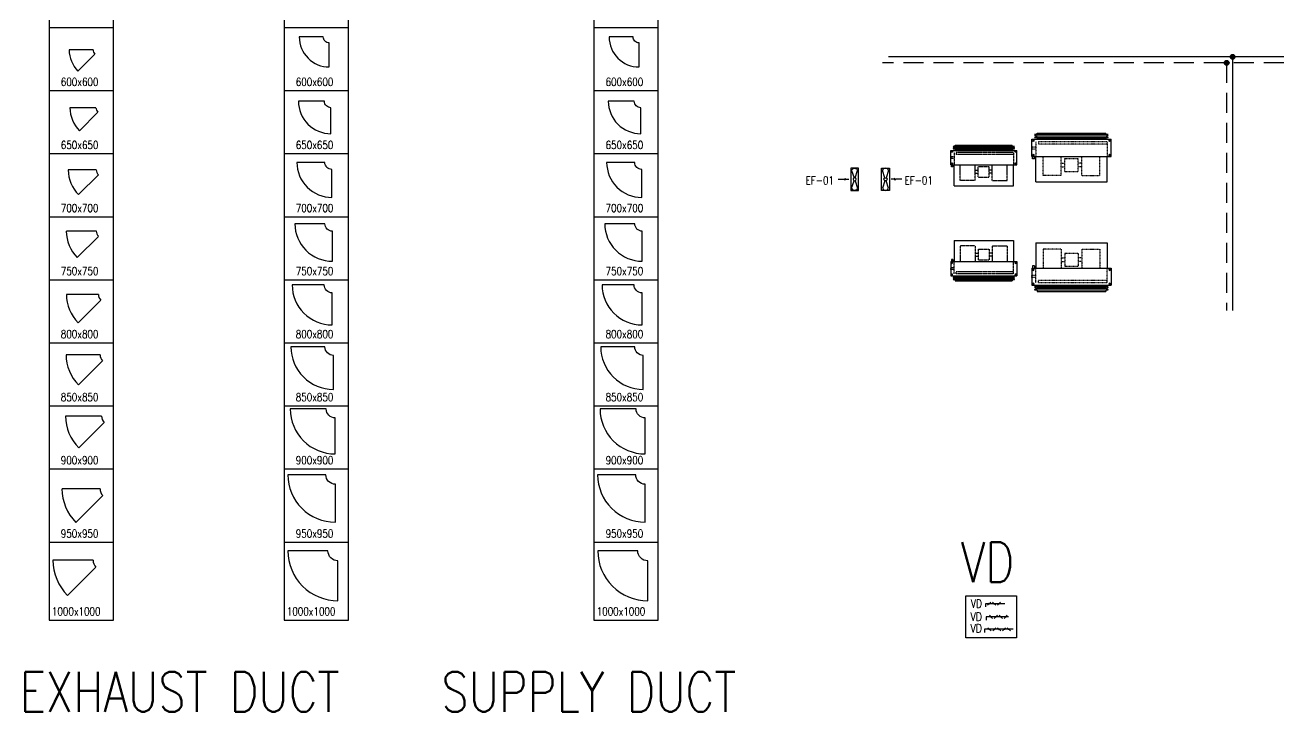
# Model space of a CAD drawing. Header units: inches. Extents: x 2774 to 36891, y -31918 to 3667.
# Drawn here: x 2774 to 34222, y -31918 to -14755 of the extents above; entities that cross this region are included whole.
import ezdxf

# ---------------------------------------------------------------- set-up
doc = ezdxf.new("R2010")
doc.units = ezdxf.units.IN
doc.header["$MEASUREMENT"] = 0
for name, pattern in [('CONTINUA', [0]), ('DASHED', [0.75, 0.5, -0.25]), ('DSH1', [0.101, 0.067, -0.034])]:
    doc.linetypes.add(name, pattern=pattern)
for name, color, linetype in [('ARNOT', 3, 'Continuous'), ('M-ANNO-SIZE', 2, 'Continuous'), ('M-ANNO-TEXS', 2, 'Continuous'), ('M-exh duct', 3, 'Continuous'), ('M-HVAC-SUPP', 4, 'Continuous'), ('M-REFG-LPIP', 82, 'Continuous'), ('M-REFG-SPIP', 82, 'DASHED'), ('M-SYMB-ARRW', 2, 'Continuous'), ('M_ARR', 2, 'Continuous'), ('MDUCT', 4, 'Continuous'), ('MEQUIP', 2, 'Continuous')]:
    doc.layers.add(name, color=color, linetype=linetype)
doc.styles.add('ROMANS', font='ROMANS.shx', dxfattribs={"width": 0.8, "height": 0.15})

# ---------------------------------------------------------------- blocks, each defined once
blk = doc.blocks.new('A$C41BB26E9')
h = blk.add_hatch(color=1)
edge = h.paths.add_edge_path()
edge.add_ellipse((-392, 0), major_axis=(-10.7, 10.7), ratio=1, start_angle=135, end_angle=225)
edge.add_line((-376, 0), (-392, 0))
edge.add_line((-392, 0), (-402, -11))
edge.add_ellipse((-392, 0), major_axis=(-10.7, 10.7), ratio=1, start_angle=90, end_angle=135)
edge = h.paths.add_edge_path()
edge.add_line((-392, 0), (-407, 0))
edge.add_ellipse((-392, 0), major_axis=(-10.7, 10.7), ratio=1, start_angle=45, end_angle=90)
edge.add_line((-402, -11), (-392, 0))
edge = h.paths.add_edge_path()
edge.add_ellipse((-392, 0), major_axis=(-10.7, 10.7), ratio=1, start_angle=270, end_angle=315)
edge.add_ellipse((-392, 0), major_axis=(-10.7, 10.7), ratio=1, start_angle=-45, end_angle=45)
edge.add_line((-407, 0), (-392, 0))
edge.add_line((-392, 0), (-381, 11))
edge = h.paths.add_edge_path()
edge.add_ellipse((-392, 0), major_axis=(-10.7, 10.7), ratio=1, start_angle=225, end_angle=270)
edge.add_line((-381, 11), (-392, 0))
edge.add_line((-392, 0), (-376, 0))
h = blk.add_hatch(color=1)
edge = h.paths.add_edge_path()
edge.add_ellipse((-270, 0), major_axis=(-10.7, 10.7), ratio=1, start_angle=135, end_angle=225)
edge.add_line((-255, 0), (-270, 0))
edge.add_line((-270, 0), (-281, -11))
edge.add_ellipse((-270, 0), major_axis=(-10.7, 10.7), ratio=1, start_angle=90, end_angle=135)
edge = h.paths.add_edge_path()
edge.add_line((-270, 0), (-285, 0))
edge.add_ellipse((-270, 0), major_axis=(-10.7, 10.7), ratio=1, start_angle=45, end_angle=90)
edge.add_line((-281, -11), (-270, 0))
edge = h.paths.add_edge_path()
edge.add_ellipse((-270, 0), major_axis=(-10.7, 10.7), ratio=1, start_angle=270, end_angle=315)
edge.add_ellipse((-270, 0), major_axis=(-10.7, 10.7), ratio=1, start_angle=-45, end_angle=45)
edge.add_line((-285, 0), (-270, 0))
edge.add_line((-270, 0), (-259, 11))
edge = h.paths.add_edge_path()
edge.add_ellipse((-270, 0), major_axis=(-10.7, 10.7), ratio=1, start_angle=225, end_angle=270)
edge.add_line((-259, 11), (-270, 0))
edge.add_line((-270, 0), (-255, 0))
h = blk.add_hatch(color=1)
edge = h.paths.add_edge_path()
edge.add_ellipse((-148, 0), major_axis=(-10.7, 10.7), ratio=1, start_angle=135, end_angle=225)
edge.add_line((-133, 0), (-148, 0))
edge.add_line((-148, 0), (-159, -11))
edge.add_ellipse((-148, 0), major_axis=(-10.7, 10.7), ratio=1, start_angle=90, end_angle=135)
edge = h.paths.add_edge_path()
edge.add_line((-148, 0), (-163, 0))
edge.add_ellipse((-148, 0), major_axis=(-10.7, 10.7), ratio=1, start_angle=45, end_angle=90)
edge.add_line((-159, -11), (-148, 0))
edge = h.paths.add_edge_path()
edge.add_ellipse((-148, 0), major_axis=(-10.7, 10.7), ratio=1, start_angle=270, end_angle=315)
edge.add_ellipse((-148, 0), major_axis=(-10.7, 10.7), ratio=1, start_angle=-45, end_angle=45)
edge.add_line((-163, 0), (-148, 0))
edge.add_line((-148, 0), (-137, 11))
edge = h.paths.add_edge_path()
edge.add_ellipse((-148, 0), major_axis=(-10.7, 10.7), ratio=1, start_angle=225, end_angle=270)
edge.add_line((-137, 11), (-148, 0))
edge.add_line((-148, 0), (-133, 0))
at = {"layer": 'ARNOT', "color": 1}
for p, q in [((0, 0), (-484, 0)), ((-484, 0), (-484, -78)), ((-431, -40), (-352, 40)), ((-230, -40), (-310, 40)), ((-108, 40), (-188, -40))]:
    blk.add_line(p, q, dxfattribs=at)
at = {"layer": 'ARNOT', "color": 1, "extrusion": (0, 0, -1)}
for centre, major_axis, start_param, end_param in [((-392, 0), (-7.13, 7.13), 3.926991, 7.068583), ((-392, 0), (-7.13, 7.13), 0.785398, 3.926991), ((-270, 0), (-7.13, 7.13), 5.497787, 8.63938), ((-270, 0), (7.13, 7.13), 0.785398, 3.926991), ((-148, 0), (-7.13, 7.13), 5.497787, 8.63938), ((-148, 0), (-7.13, 7.13), 2.356194, 5.497787)]:
    blk.add_ellipse(centre, major_axis=major_axis, ratio=1, start_param=start_param, end_param=end_param, dxfattribs=at)
blk = doc.blocks.new('A$C390C0F3E')
h = blk.add_hatch(color=1)
edge = h.paths.add_edge_path()
edge.add_ellipse((56, 0), major_axis=(-9.98, 9.98), ratio=1, start_angle=-135, end_angle=0)
edge.add_line((46, 10), (56, 0))
edge.add_line((56, 0), (70, 0))
edge = h.paths.add_edge_path()
edge.add_ellipse((56, 0), major_axis=(9.98, 9.98), ratio=1, start_angle=270, end_angle=315)
edge.add_line((70, 0), (56, 0))
edge.add_line((56, 0), (66, -10))
edge = h.paths.add_edge_path()
edge.add_line((56, 0), (42, 0))
edge.add_ellipse((56, 0), major_axis=(9.98, 9.98), ratio=1, start_angle=135, end_angle=270)
edge.add_line((66, -10), (56, 0))
edge = h.paths.add_edge_path()
edge.add_ellipse((56, 0), major_axis=(-9.98, 9.98), ratio=1, start_angle=0, end_angle=45)
edge.add_line((42, 0), (56, 0))
edge.add_line((56, 0), (46, 10))
h = blk.add_hatch(color=1)
edge = h.paths.add_edge_path()
edge.add_ellipse((178, 0), major_axis=(-9.98, 9.98), ratio=1, start_angle=-135, end_angle=0)
edge.add_line((168, 10), (178, 0))
edge.add_line((178, 0), (192, 0))
edge = h.paths.add_edge_path()
edge.add_ellipse((178, 0), major_axis=(9.98, 9.98), ratio=1, start_angle=270, end_angle=315)
edge.add_line((192, 0), (178, 0))
edge.add_line((178, 0), (188, -10))
edge = h.paths.add_edge_path()
edge.add_line((178, 0), (164, 0))
edge.add_ellipse((178, 0), major_axis=(9.98, 9.98), ratio=1, start_angle=135, end_angle=270)
edge.add_line((188, -10), (178, 0))
edge = h.paths.add_edge_path()
edge.add_ellipse((178, 0), major_axis=(-9.98, 9.98), ratio=1, start_angle=0, end_angle=45)
edge.add_line((164, 0), (178, 0))
edge.add_line((178, 0), (168, 10))
h = blk.add_hatch(color=1)
edge = h.paths.add_edge_path()
edge.add_ellipse((299, 0), major_axis=(-9.98, 9.98), ratio=1, start_angle=-135, end_angle=0)
edge.add_line((289, 10), (299, 0))
edge.add_line((299, 0), (314, 0))
edge = h.paths.add_edge_path()
edge.add_ellipse((299, 0), major_axis=(9.98, 9.98), ratio=1, start_angle=270, end_angle=315)
edge.add_line((314, 0), (299, 0))
edge.add_line((299, 0), (309, -10))
edge = h.paths.add_edge_path()
edge.add_line((299, 0), (285, 0))
edge.add_ellipse((299, 0), major_axis=(9.98, 9.98), ratio=1, start_angle=135, end_angle=270)
edge.add_line((309, -10), (299, 0))
edge = h.paths.add_edge_path()
edge.add_ellipse((299, 0), major_axis=(-9.98, 9.98), ratio=1, start_angle=0, end_angle=45)
edge.add_line((285, 0), (299, 0))
edge.add_line((299, 0), (289, 10))
h = blk.add_hatch(color=1)
edge = h.paths.add_edge_path()
edge.add_ellipse((421, 0), major_axis=(-9.98, 9.98), ratio=1, start_angle=-135, end_angle=0)
edge.add_line((411, 10), (421, 0))
edge.add_line((421, 0), (435, 0))
edge = h.paths.add_edge_path()
edge.add_ellipse((421, 0), major_axis=(9.98, 9.98), ratio=1, start_angle=270, end_angle=315)
edge.add_line((435, 0), (421, 0))
edge.add_line((421, 0), (431, -10))
edge = h.paths.add_edge_path()
edge.add_line((421, 0), (407, 0))
edge.add_ellipse((421, 0), major_axis=(9.98, 9.98), ratio=1, start_angle=135, end_angle=270)
edge.add_line((431, -10), (421, 0))
edge = h.paths.add_edge_path()
edge.add_ellipse((421, 0), major_axis=(-9.98, 9.98), ratio=1, start_angle=0, end_angle=45)
edge.add_line((407, 0), (421, 0))
edge.add_line((421, 0), (411, 10))
h = blk.add_hatch(color=1)
edge = h.paths.add_edge_path()
edge.add_ellipse((543, 0), major_axis=(-9.98, 9.98), ratio=1, start_angle=-135, end_angle=0)
edge.add_line((533, 10), (543, 0))
edge.add_line((543, 0), (557, 0))
edge = h.paths.add_edge_path()
edge.add_ellipse((543, 0), major_axis=(9.98, 9.98), ratio=1, start_angle=270, end_angle=315)
edge.add_line((557, 0), (543, 0))
edge.add_line((543, 0), (553, -10))
edge = h.paths.add_edge_path()
edge.add_line((543, 0), (529, 0))
edge.add_ellipse((543, 0), major_axis=(9.98, 9.98), ratio=1, start_angle=135, end_angle=270)
edge.add_line((553, -10), (543, 0))
edge = h.paths.add_edge_path()
edge.add_ellipse((543, 0), major_axis=(-9.98, 9.98), ratio=1, start_angle=0, end_angle=45)
edge.add_line((529, 0), (543, 0))
edge.add_line((543, 0), (533, 10))
at = {"layer": 'ARNOT', "color": 1}
for p, q in [((-66, 0), (-66, -80)), ((648, 0), (-66, 0)), ((96, -40), (16, 40)), ((138, -40), (218, 40)), ((339, -40), (260, 40)), ((461, 40), (381, -40)), ((583, -40), (503, 40))]:
    blk.add_line(p, q, dxfattribs=at)
at = {"layer": 'ARNOT', "color": 1, "extrusion": (0, 0, -1)}
for centre, major_axis, start_param, end_param in [((56, 0), (-7.13, 7.13), 5.497787, 8.63938), ((56, 0), (7.13, 7.13), 0.785398, 3.926991), ((178, 0), (-7.13, 7.13), 3.926991, 7.068583), ((178, 0), (-7.13, 7.13), 0.785398, 3.926991), ((299, 0), (-7.13, 7.13), 5.497787, 8.63938), ((299, 0), (7.13, 7.13), 0.785398, 3.926991), ((421, 0), (-7.13, 7.13), 5.497787, 8.63938), ((421, 0), (-7.13, 7.13), 2.356194, 5.497787), ((543, 0), (-7.13, 7.13), 5.497787, 8.63938), ((543, 0), (7.13, 7.13), 0.785398, 3.926991)]:
    blk.add_ellipse(centre, major_axis=major_axis, ratio=1, start_param=start_param, end_param=end_param, dxfattribs=at)
blk = doc.blocks.new('A$C67844AE1')
h = blk.add_hatch(color=1)
edge = h.paths.add_edge_path()
edge.add_ellipse((122, 0), major_axis=(-9.98, 9.98), ratio=1, start_angle=-135, end_angle=0)
edge.add_line((112, 10), (122, 0))
edge.add_line((122, 0), (137, 0))
edge = h.paths.add_edge_path()
edge.add_ellipse((122, 0), major_axis=(9.98, 9.98), ratio=1, start_angle=270, end_angle=315)
edge.add_line((137, 0), (122, 0))
edge.add_line((122, 0), (132, -10))
edge = h.paths.add_edge_path()
edge.add_line((122, 0), (108, 0))
edge.add_ellipse((122, 0), major_axis=(9.98, 9.98), ratio=1, start_angle=135, end_angle=270)
edge.add_line((132, -10), (122, 0))
edge = h.paths.add_edge_path()
edge.add_ellipse((122, 0), major_axis=(-9.98, 9.98), ratio=1, start_angle=0, end_angle=45)
edge.add_line((108, 0), (122, 0))
edge.add_line((122, 0), (112, 10))
h = blk.add_hatch(color=1)
edge = h.paths.add_edge_path()
edge.add_ellipse((244, 0), major_axis=(-9.98, 9.98), ratio=1, start_angle=-135, end_angle=0)
edge.add_line((234, 10), (244, 0))
edge.add_line((244, 0), (258, 0))
edge = h.paths.add_edge_path()
edge.add_ellipse((244, 0), major_axis=(9.98, 9.98), ratio=1, start_angle=270, end_angle=315)
edge.add_line((258, 0), (244, 0))
edge.add_line((244, 0), (254, -10))
edge = h.paths.add_edge_path()
edge.add_line((244, 0), (230, 0))
edge.add_ellipse((244, 0), major_axis=(9.98, 9.98), ratio=1, start_angle=135, end_angle=270)
edge.add_line((254, -10), (244, 0))
edge = h.paths.add_edge_path()
edge.add_ellipse((244, 0), major_axis=(-9.98, 9.98), ratio=1, start_angle=0, end_angle=45)
edge.add_line((230, 0), (244, 0))
edge.add_line((244, 0), (234, 10))
h = blk.add_hatch(color=1)
edge = h.paths.add_edge_path()
edge.add_ellipse((366, 0), major_axis=(-9.98, 9.98), ratio=1, start_angle=-135, end_angle=0)
edge.add_line((356, 10), (366, 0))
edge.add_line((366, 0), (380, 0))
edge = h.paths.add_edge_path()
edge.add_ellipse((366, 0), major_axis=(9.98, 9.98), ratio=1, start_angle=270, end_angle=315)
edge.add_line((380, 0), (366, 0))
edge.add_line((366, 0), (376, -10))
edge = h.paths.add_edge_path()
edge.add_line((366, 0), (352, 0))
edge.add_ellipse((366, 0), major_axis=(9.98, 9.98), ratio=1, start_angle=135, end_angle=270)
edge.add_line((376, -10), (366, 0))
edge = h.paths.add_edge_path()
edge.add_ellipse((366, 0), major_axis=(-9.98, 9.98), ratio=1, start_angle=0, end_angle=45)
edge.add_line((352, 0), (366, 0))
edge.add_line((366, 0), (356, 10))
h = blk.add_hatch(color=1)
edge = h.paths.add_edge_path()
edge.add_ellipse((488, 0), major_axis=(-9.98, 9.98), ratio=1, start_angle=-135, end_angle=0)
edge.add_line((478, 10), (488, 0))
edge.add_line((488, 0), (502, 0))
edge = h.paths.add_edge_path()
edge.add_ellipse((488, 0), major_axis=(9.98, 9.98), ratio=1, start_angle=270, end_angle=315)
edge.add_line((502, 0), (488, 0))
edge.add_line((488, 0), (497, -10))
edge = h.paths.add_edge_path()
edge.add_line((488, 0), (473, 0))
edge.add_ellipse((488, 0), major_axis=(9.98, 9.98), ratio=1, start_angle=135, end_angle=270)
edge.add_line((497, -10), (488, 0))
edge = h.paths.add_edge_path()
edge.add_ellipse((488, 0), major_axis=(-9.98, 9.98), ratio=1, start_angle=0, end_angle=45)
edge.add_line((473, 0), (488, 0))
edge.add_line((488, 0), (478, 10))
at = {"layer": 'ARNOT', "color": 1}
for p, q in [((0, 0), (0, -80)), ((555, 0), (0, 0)), ((162, -40), (83, 40)), ((204, -40), (284, 40)), ((406, -40), (326, 40)), ((527, 40), (448, -40))]:
    blk.add_line(p, q, dxfattribs=at)
at = {"layer": 'ARNOT', "color": 1, "extrusion": (0, 0, -1)}
for centre, major_axis, start_param, end_param in [((122, 0), (-7.13, 7.13), 5.497787, 8.63938), ((122, 0), (7.13, 7.13), 0.785398, 3.926991), ((244, 0), (-7.13, 7.13), 3.926991, 7.068583), ((244, 0), (-7.13, 7.13), 0.785398, 3.926991), ((366, 0), (-7.13, 7.13), 5.497787, 8.63938), ((366, 0), (7.13, 7.13), 0.785398, 3.926991), ((488, 0), (-7.13, 7.13), 5.497787, 8.63938), ((488, 0), (-7.13, 7.13), 2.356194, 5.497787)]:
    blk.add_ellipse(centre, major_axis=major_axis, ratio=1, start_param=start_param, end_param=end_param, dxfattribs=at)
blk = doc.blocks.new('A$C2D12074D')
at = {"layer": 'M-exh duct'}
for p, q in [((905, 478), (-95, 478)), ((978, 302), (271, -406))]:
    blk.add_line(p, q, dxfattribs=at)
for radius in [1250, 250]:
    blk.add_arc((1155, 478), radius, 180, 225, dxfattribs=at)
blk = doc.blocks.new('A$C56AE0732')
at = {"layer": 'M-exh duct'}
for p, q in [((543, 287), (-57, 287)), ((587, 181), (163, -243))]:
    blk.add_line(p, q, dxfattribs=at)
for radius in [750, 150]:
    blk.add_arc((693, 287), radius, 180, 225, dxfattribs=at)
blk = doc.blocks.new('A$C235022EE')
at = {"layer": 'M-exh duct'}
for p, q in [((588, 311), (-62, 311)), ((636, 196), (176, -264))]:
    blk.add_line(p, q, dxfattribs=at)
for radius in [812, 162]:
    blk.add_arc((751, 311), radius, 180, 225, dxfattribs=at)
blk = doc.blocks.new('A$C6B365CFD')
at = {"layer": 'M-exh duct'}
for p, q in [((633, 335), (-67, 335)), ((685, 211), (190, -284))]:
    blk.add_line(p, q, dxfattribs=at)
for radius in [875, 175]:
    blk.add_arc((808, 335), radius, 180, 225, dxfattribs=at)
blk = doc.blocks.new('A$C5F323BF6')
at = {"layer": 'M-exh duct'}
for p, q in [((679, 359), (-71, 359)), ((734, 226), (203, -304))]:
    blk.add_line(p, q, dxfattribs=at)
for radius in [938, 188]:
    blk.add_arc((866, 359), radius, 180, 225, dxfattribs=at)
blk = doc.blocks.new('A$C5F490DDC')
at = {"layer": 'M-exh duct'}
for p, q in [((860, 454), (-90, 454)), ((929, 286), (257, -385))]:
    blk.add_line(p, q, dxfattribs=at)
for radius in [1188, 238]:
    blk.add_arc((1097, 454), radius, 180, 225, dxfattribs=at)
blk = doc.blocks.new('A$C5E144DF2')
at = {"layer": 'M-exh duct'}
for p, q in [((814, 431), (-86, 431)), ((880, 271), (244, -365))]:
    blk.add_line(p, q, dxfattribs=at)
for radius in [1125, 225]:
    blk.add_arc((1039, 431), radius, 180, 225, dxfattribs=at)
blk = doc.blocks.new('A$C13661CD0')
at = {"layer": 'M-exh duct'}
for p, q in [((769, 407), (-81, 407)), ((831, 256), (230, -345))]:
    blk.add_line(p, q, dxfattribs=at)
for radius in [1062, 212]:
    blk.add_arc((982, 407), radius, 180, 225, dxfattribs=at)
blk = doc.blocks.new('A$C42307EB7')
at = {"layer": 'M-exh duct'}
for p, q in [((724, 383), (-76, 383)), ((782, 241), (217, -324))]:
    blk.add_line(p, q, dxfattribs=at)
for radius in [1000, 200]:
    blk.add_arc((924, 383), radius, 180, 225, dxfattribs=at)
blk = doc.blocks.new('FC4')
at = {"layer": 'MEQUIP', "color": 1}
for p, q in [((-896, 540), (-861, 540)), ((-896, 514), (-896, 540)), ((-861, 550), (-861, -550)), ((-861, 550), (-623, 550)), ((-623, 550), (-623, -550)), ((-1211, 494), (-861, 494)), ((-1211, 494), (-1211, -494)), ((-896, 514), (-861, 514)), ((-603, 476), (-623, 476)), ((-591, 511), (-603, 476)), ((-603, -511), (-603, 511)), ((-603, 476), (-603, -476)), ((-591, 511), (-579, 476)), ((-567, 511), (-579, 476)), ((-579, -476), (-579, 476)), ((-567, 511), (-556, 476)), ((-556, -511), (-556, 511)), ((-556, 476), (-538, 476)), ((-538, 476), (-538, -476)), ((-1211, -494), (-861, -494)), ((-603, -476), (-623, -476)), ((-591, -511), (-603, -476)), ((-591, -511), (-579, -476)), ((-567, -511), (-579, -476)), ((-567, -511), (-556, -476)), ((-556, -476), (-538, -476)), ((-861, -550), (-623, -550))]:
    blk.add_line(p, q, dxfattribs=at)
at = {"layer": 'MEQUIP', "color": 1, "linetype": 'DSH1'}
for p, q in [((-731, 550), (-758, 550)), ((-758, 494), (-758, 550)), ((-731, 494), (-731, 550)), ((-1123, 142), (-1123, 392)), ((-1123, 392), (-861, 392)), ((-656, 494), (-861, 494)), ((-656, 458), (-691, 458)), ((-691, -498), (-691, 458)), ((-656, -498), (-656, 458)), ((-1123, 142), (-861, 142)), ((-1069, 92), (-1069, -92)), ((-1069, 92), (-889, 92)), ((-1004, 142), (-1004, 92)), ((-954, 142), (-954, 92)), ((-889, 92), (-889, -92)), ((-1123, -142), (-861, -142)), ((-1123, -142), (-1123, -392)), ((-1069, -92), (-889, -92)), ((-1004, -142), (-1004, -92)), ((-954, -142), (-954, -92)), ((-1123, -392), (-861, -392)), ((-656, -498), (-861, -498))]:
    blk.add_line(p, q, dxfattribs=at)
at = {"layer": 'MEQUIP', "color": 1}
for centre in [(-841, 530), (-643, 530), (-841, -530), (-643, -530)]:
    blk.add_circle(centre, 10.3, dxfattribs=at)
blk = doc.blocks.new('A$C64C325FD')
at = {"color": 1, "ltscale": 0.5}
for p, q in [((84, 334), (647, 334)), ((84, 138), (84, 334)), ((647, 334), (647, 138)), ((647, 138), (84, 138)), ((148, 312), (329, 249)), ((329, 223), (148, 160)), ((584, 312), (403, 249)), ((403, 223), (584, 160))]:
    blk.add_line(p, q, dxfattribs=at)
blk.add_circle((366, 236), 39.5, dxfattribs=at)
for centre, start, end in [((168, 236), 104.8114, 255.1886), ((564, 236), 284.8114, 75.1886)]:
    blk.add_arc(centre, 78.3, start, end, dxfattribs=at)
blk = doc.blocks.new('ARR03B')
at = {"layer": 'M-SYMB-ARRW'}
blk.add_lwpolyline([(0, 0), (-2, 0), (-3.5, 0), (-4, 0.5), (-4, -0.5), (-4.5, 0), (-6, 0)], dxfattribs=at)
blk = doc.blocks.new('A$C09027BB9')
blk.add_hatch(color=3).paths.add_polyline_path([(75, 0, 1), (-75, 0, 1)])
at = {"color": 3}
blk.add_circle((0, 0), 75.3, dxfattribs=at)

msp = doc.modelspace()

# ---------------------------------------------------------------- linework, layer by layer
at = {"color": 1}
for p, q in [((3374, -4128), (3374, -29625)), ((4982, -29625), (4982, -4128)), ((9245, -4128), (9245, -29625)), ((10852, -29625), (10852, -4128)), ((16986, -4128), (16986, -29625)), ((18594, -29625), (18594, -4128)), ((3374, -14813), (4982, -14813)), ((9245, -14813), (10852, -14813)), ((16986, -14813), (18594, -14813)), ((3374, -16389), (4982, -16389)), ((9245, -16389), (10852, -16389)), ((16986, -16389), (18594, -16389)), ((3374, -17966), (4982, -17966)), ((9245, -17966), (10852, -17966)), ((16986, -17966), (18594, -17966)), ((3374, -19542), (4982, -19542)), ((9245, -19542), (10852, -19542)), ((16986, -19542), (18594, -19542)), ((3374, -21118), (4982, -21118)), ((9245, -21118), (10852, -21118)), ((16986, -21118), (18594, -21118)), ((3374, -22694), (4982, -22694)), ((9245, -22694), (10852, -22694)), ((16986, -22694), (18594, -22694)), ((3374, -24270), (4982, -24270)), ((9245, -24270), (10852, -24270)), ((16986, -24270), (18594, -24270)), ((3374, -25846), (4982, -25846)), ((9245, -25846), (10852, -25846)), ((16986, -25846), (18594, -25846)), ((3374, -27679), (4982, -27679)), ((9245, -27679), (10852, -27679)), ((16986, -27679), (18594, -27679)), ((3374, -29625), (4982, -29625)), ((9245, -29625), (10852, -29625)), ((16986, -29625), (18594, -29625))]:
    msp.add_line(p, q, dxfattribs=at)
msp.add_lwpolyline([(26278, -29021), (27545, -29021), (27545, -30067), (26278, -30067)], close=True)
at = {"layer": 'M-exh duct'}
for p, q in [((10372, -15800), (10372, -15800)), ((18114, -15800), (18114, -15800)), ((10415, -17468), (10415, -17468)), ((18156, -17468), (18156, -17468)), ((10437, -19061), (10437, -19061)), ((18178, -19061), (18178, -19061)), ((10451, -20655), (10451, -20655)), ((18193, -20655), (18193, -20655)), ((10446, -22246), (10446, -22246)), ((18187, -22246), (18187, -22246)), ((10477, -23859), (10477, -23859)), ((18218, -23859), (18218, -23859)), ((10522, -25472), (10522, -25472)), ((18264, -25472), (18264, -25472)), ((10524, -27179), (10524, -27179)), ((18265, -27179), (18265, -27179)), ((10589, -29143), (10589, -29143)), ((18331, -29143), (18331, -29143))]:
    msp.add_line(p, q, dxfattribs=at)
for points in [[(10372, -15800), (10372, -15200, -0.414214), (10222, -15050), (9622, -15050, 0.414214)], [(10415, -17468), (10415, -16818, -0.414214), (10252, -16655), (9602, -16655, 0.414214)], [(10437, -19061), (10437, -18361, -0.414214), (10262, -18186), (9562, -18186, 0.414214)], [(10451, -20655), (10451, -19905, -0.414214), (10264, -19718), (9514, -19718, 0.414214)], [(10446, -22246), (10446, -21446, -0.414214), (10246, -21246), (9446, -21246, 0.414214)], [(10477, -23859), (10477, -23009, -0.414214), (10264, -22796), (9414, -22796, 0.414214)], [(10522, -25472), (10522, -24572, -0.414214), (10297, -24347), (9397, -24347, 0.414214)], [(10524, -27179), (10524, -26229, -0.414214), (10286, -25992), (9336, -25992, 0.414214)], [(10589, -29143), (10589, -28143, -0.414214), (10339, -27893), (9339, -27893, 0.414214)]]:
    msp.add_lwpolyline(points, format="xyb", close=True, dxfattribs=at)
at = {"layer": 'M-exh duct', "color": 4}
for points in [[(18114, -15800), (18114, -15200, -0.414214), (17964, -15050), (17364, -15050, 0.414214)], [(18156, -17468), (18156, -16818, -0.414214), (17994, -16655), (17344, -16655, 0.414214)], [(18178, -19061), (18178, -18361, -0.414214), (18003, -18186), (17303, -18186, 0.414214)], [(18193, -20655), (18193, -19905, -0.414214), (18005, -19718), (17255, -19718, 0.414214)], [(18187, -22246), (18187, -21446, -0.414214), (17987, -21246), (17187, -21246, 0.414214)], [(18218, -23859), (18218, -23009, -0.414214), (18006, -22796), (17156, -22796, 0.414214)], [(18264, -25472), (18264, -24572, -0.414214), (18039, -24347), (17139, -24347, 0.414214)], [(18265, -27179), (18265, -26229, -0.414214), (18028, -25992), (17078, -25992, 0.414214)]]:
    msp.add_lwpolyline(points, format="xyb", close=True, dxfattribs=at)
at = {"layer": 'M-HVAC-SUPP', "color": 4}
msp.add_lwpolyline([(18331, -29143), (18331, -28143, -0.414214), (18081, -27893), (17081, -27893, 0.414214)], format="xyb", close=True, dxfattribs=at)
at = {"layer": 'M-REFG-LPIP'}
for p, q in [((34222, -15545), (24347, -15545)), ((32943, -15545), (32943, -21889))]:
    msp.add_line(p, q, dxfattribs=at)
at = {"layer": 'M-REFG-SPIP', "ltscale": 1000}
for p, q in [((34222, -15695), (24197, -15695)), ((32793, -15695), (32793, -21889))]:
    msp.add_line(p, q, dxfattribs=at)

# ---------------------------------------------------------------- block references
at = {"color": 4}
for name, p in [('A$C56AE0732', (3930, -15658)), ('A$C235022EE', (3954, -17129)), ('A$C6B365CFD', (3919, -18707)), ('A$C5F323BF6', (3874, -20259)), ('A$C42307EB7', (3879, -21867)), ('A$C13661CD0', (3877, -23401)), ('A$C5E144DF2', (3869, -24955)), ('A$C5F490DDC', (3785, -26797)), ('A$C2D12074D', (3564, -28605))]:
    msp.add_blockref(name, p, dxfattribs=at)
at = {"color": 4, "xscale": 0.8000000000001819, "yscale": 0.8000000000001819, "zscale": 0.8000000000001819}
for p in [(32793, -15695), (32943, -15545)]:
    msp.add_blockref('A$C09027BB9', p, dxfattribs=at)
at = {"ltscale": 0.5, "xscale": -1, "rotation": 90}
msp.add_blockref('A$C64C325FD', (23734, -18241), dxfattribs=at)
at = {"ltscale": 0.5, "rotation": 270}
msp.add_blockref('A$C64C325FD', (24034, -18241), dxfattribs=at)
for name, p in [('A$C41BB26E9', (27253, -29215)), ('A$C67844AE1', (26785, -29546)), ('A$C390C0F3E', (26811, -29855))]:
    msp.add_blockref(name, p)
at = {"layer": 'M_ARR', "yscale": 44.3299309015274, "rotation": 180}
for p, xscale, zscale in [((23087, -18606), 44.3299309015274, 44.3299309015274), ((24681, -18606), -44.3299309015274, 44.32993089909019)]:
    msp.add_blockref('ARR03B', p, dxfattribs=dict(at, xscale=xscale, zscale=zscale))
at = {"layer": 'MDUCT', "rotation": 90}
for p, xscale, yscale, zscale in [((28916, -16487), 1.799999999988358, 1.799999999988358, 1.799999999988358), ((26725, -16951), 1.5, 1.5, 1.5), ((26725, -21956), -1.5, 1.5, 1.5), ((28916, -22379), -1.799999999988358, 1.799999999988358, 1.8)]:
    msp.add_blockref('FC4', p, dxfattribs=dict(at, xscale=xscale, yscale=yscale, zscale=zscale))

# ---------------------------------------------------------------- texts
at = {"layer": 'M-ANNO-SIZE', "linetype": 'CONTINUA', "style": 'ROMANS', "width": 0.8}
for p in [(26400, -29317), (26397, -29645), (26397, -29935)]:
    msp.add_text('VD', height=210, dxfattribs=at).set_placement(p)
at = {"layer": 'M-ANNO-TEXS', "style": 'ROMANS', "width": 0.8}
for s, height, p in [('600x600', 200, (3665, -16272)), ('600x600', 200, (9535, -16272)), ('600x600', 200, (17277, -16272)), ('650x650', 200, (3665, -17849)), ('650x650', 200, (9535, -17849)), ('650x650', 200, (17277, -17849)), ('EF-01', 200, (22275, -18735)), ('EF-01', 200, (24747, -18735)), ('700x700', 200, (3665, -19425)), ('700x700', 200, (9535, -19425)), ('700x700', 200, (17277, -19425)), ('750x750', 200, (3665, -21001)), ('750x750', 200, (9535, -21001)), ('750x750', 200, (17277, -21001)), ('800x800', 200, (3665, -22577)), ('800x800', 200, (9535, -22577)), ('800x800', 200, (17277, -22577)), ('850x850', 200, (3665, -24153)), ('850x850', 200, (9535, -24153)), ('850x850', 200, (17277, -24153)), ('900x900', 200, (3665, -25729)), ('900x900', 200, (9535, -25729)), ('900x900', 200, (17277, -25729)), ('950x950', 200, (3665, -27562)), ('950x950', 200, (9535, -27562)), ('950x950', 200, (17277, -27562)), ('VD', 1000, (26150, -28679)), ('1000x1000', 200, (3442, -29508)), ('1000x1000', 200, (9312, -29508)), ('1000x1000', 200, (17054, -29508)), ('EXHAUST DUCT', 1000, (2637, -31918)), ('SUPPLY DUCT', 1000, (13171, -31918))]:
    msp.add_text(s, height=height, dxfattribs=at).set_placement(p)

doc.saveas('drawing.dxf')
